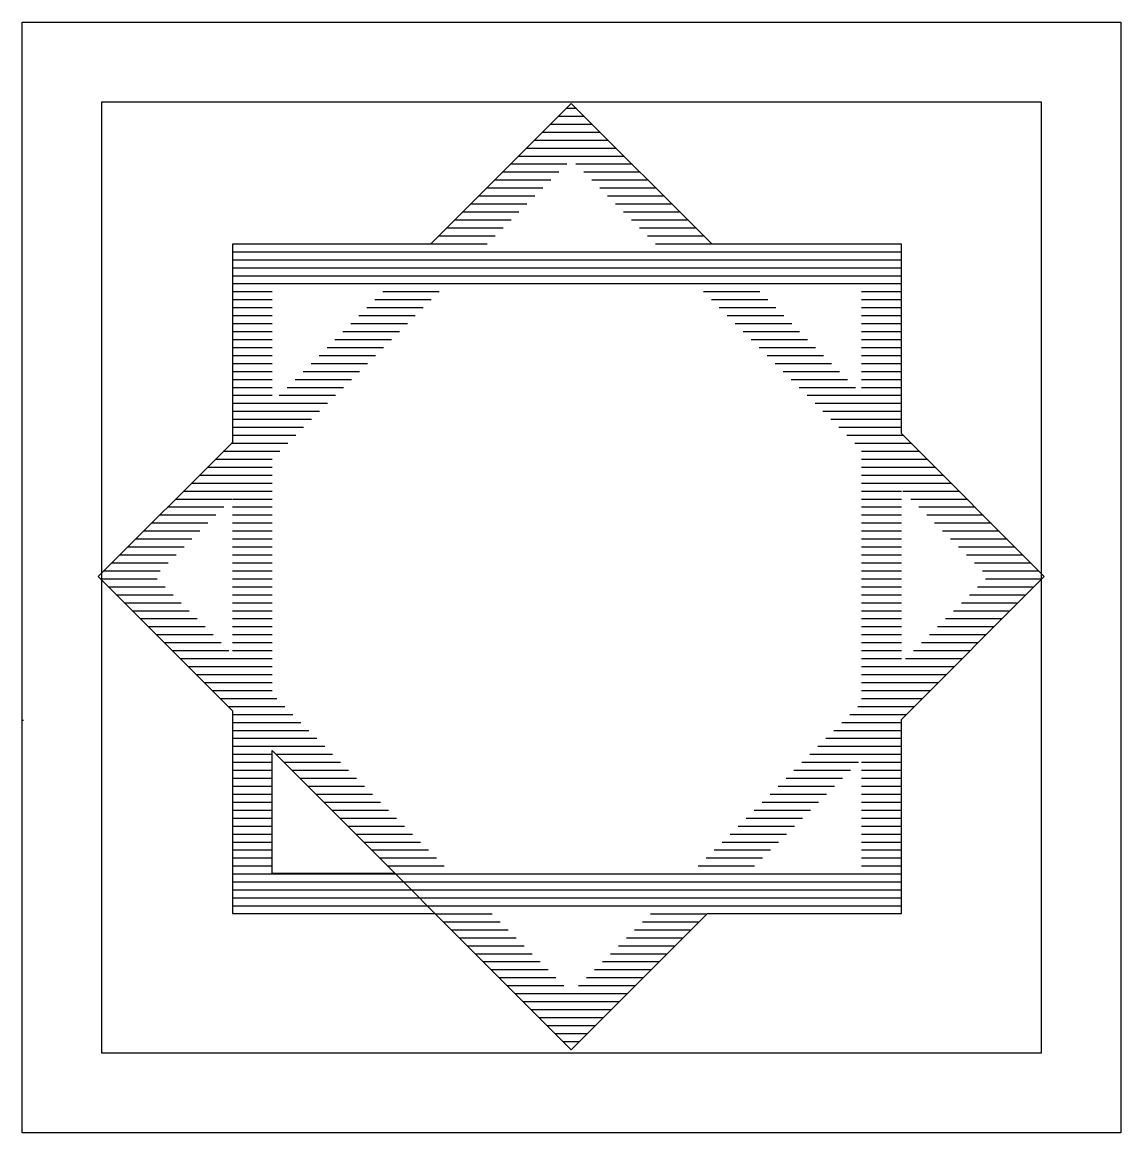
# Model space of a CAD drawing. Extents: x 4140 to 5517, y 1103 to 2495.
import ezdxf

# ---------------------------------------------------------------- set-up
doc = ezdxf.new("R2010")
doc.units = 0
doc.header["$LTSCALE"] = 1000
doc.header["$MEASUREMENT"] = 0
doc.layers.get('0').update_dxf_attribs({"linetype": 'CONTINUOUS'})
doc.layers.add('2D', color=7, linetype='CONTINUOUS')
doc.layers.add('INSERT', color=7, linetype='CONTINUOUS')
doc.styles.add('DIM_FONT', font='SIMPLEX', dxfattribs={"width": 0.8})
doc.styles.add('ROMANS', font='simkai.ttf')

# ---------------------------------------------------------------- blocks, each defined once
blk = doc.blocks.new('*X1')
at = {"color": 0}
for p, q in [((22531.3, 21000), (22690.7, 21000)), ((22571.3, 21040), (22650.7, 21040)), ((22491.3, 20960), (22730.7, 20960)), ((22451.3, 20920), (22770.7, 20920)), ((22371.3, 20840), (22850.7, 20840)), ((22411.3, 20880), (22810.7, 20880)), ((22331.3, 20800), (22890.7, 20800)), ((22251.3, 20720), (22534.1, 20720)), ((22291.3, 20760), (22574.1, 20760)), ((22647.8, 20760), (22930.7, 20760)), ((22687.8, 20720), (22970.7, 20720)), ((22211.3, 20680), (22494.1, 20680)), ((22727.8, 20680), (23010.7, 20680)), ((22171.3, 20640), (22454.1, 20640)), ((22767.8, 20640), (23050.7, 20640)), ((22091.3, 20560), (22374.1, 20560)), ((22131.3, 20600), (22414.1, 20600)), ((22807.8, 20600), (23090.7, 20600)), ((22847.8, 20560), (23130.7, 20560)), ((22051.3, 20520), (22334.1, 20520)), ((22887.8, 20520), (23170.7, 20520)), ((21971.3, 20440), (22254.1, 20440)), ((22011.3, 20480), (22294.1, 20480)), ((22927.8, 20480), (23210.7, 20480)), ((22967.8, 20440), (23250.7, 20440)), ((21931.3, 20400), (22214.1, 20400)), ((23007.8, 20400), (23290.7, 20400)), ((20955.4, 20360), (24310.6, 20360)), ((20955.4, 20320), (24310.6, 20320)), ((20955.4, 20280), (24310.6, 20280)), ((20955.4, 20240), (24310.6, 20240)), ((20955.4, 20200), (24310.6, 20200)), ((20955.4, 20160), (21155.4, 20160)), ((20955.4, 20120), (21155.4, 20120)), ((21651.3, 20120), (21934.1, 20120)), ((21691.3, 20160), (21974.1, 20160)), ((23247.8, 20160), (23530.7, 20160)), ((23287.8, 20120), (23570.7, 20120)), ((24110.6, 20160), (24310.6, 20160)), ((24110.6, 20120), (24310.6, 20120)), ((20955.4, 20080), (21155.4, 20080)), ((21611.3, 20080), (21894.1, 20080)), ((23327.8, 20080), (23610.7, 20080)), ((24110.6, 20080), (24310.6, 20080)), ((20955.4, 20040), (21155.4, 20040)), ((20955.4, 20000), (21155.4, 20000)), ((21531.3, 20000), (21814.1, 20000)), ((21571.3, 20040), (21854.1, 20040)), ((23367.8, 20040), (23650.7, 20040)), ((23407.8, 20000), (23690.7, 20000)), ((24110.6, 20040), (24310.6, 20040)), ((24110.6, 20000), (24310.6, 20000)), ((20955.4, 19960), (21155.4, 19960)), ((21491.3, 19960), (21774.1, 19960)), ((23447.8, 19960), (23730.7, 19960)), ((24110.6, 19960), (24310.6, 19960)), ((20955.4, 19920), (21155.4, 19920)), ((21451.3, 19920), (21734.1, 19920)), ((23487.8, 19920), (23770.7, 19920)), ((24110.6, 19920), (24310.6, 19920)), ((20955.4, 19880), (21155.4, 19880)), ((20955.4, 19840), (21155.4, 19840)), ((21371.3, 19840), (21654.1, 19840)), ((21411.3, 19880), (21694.1, 19880)), ((23527.8, 19880), (23810.7, 19880)), ((23567.8, 19840), (23850.7, 19840)), ((24110.6, 19880), (24310.6, 19880)), ((24110.6, 19840), (24310.6, 19840)), ((20955.4, 19800), (21155.4, 19800)), ((21331.3, 19800), (21614.1, 19800)), ((23607.8, 19800), (23890.7, 19800)), ((24110.6, 19800), (24310.6, 19800)), ((20955.4, 19760), (21155.4, 19760)), ((20955.4, 19720), (21155.4, 19720)), ((21251.3, 19720), (21534.1, 19720)), ((21291.3, 19760), (21574.1, 19760)), ((23647.8, 19760), (23930.7, 19760)), ((23687.8, 19720), (23970.7, 19720)), ((24110.6, 19760), (24310.6, 19760)), ((24110.6, 19720), (24310.6, 19720)), ((20955.4, 19680), (21155.4, 19680)), ((21211.3, 19680), (21494.1, 19680)), ((23727.8, 19680), (24010.7, 19680)), ((24110.6, 19680), (24310.6, 19680)), ((20955.4, 19640), (21155.4, 19640)), ((21171.3, 19640), (21454.1, 19640)), ((23767.8, 19640), (24050.7, 19640)), ((24110.6, 19640), (24310.6, 19640)), ((20955.4, 19600), (21414.1, 19600)), ((20955.4, 19560), (21374.1, 19560)), ((23807.8, 19600), (24090.7, 19600)), ((23847.8, 19560), (24310.6, 19560)), ((24110.6, 19600), (24310.6, 19600)), ((20955.4, 19520), (21334.1, 19520)), ((23887.8, 19520), (24310.6, 19520)), ((20955.4, 19480), (21294.1, 19480)), ((20955.4, 19440), (21254.1, 19440)), ((23927.8, 19480), (24310.6, 19480)), ((23967.8, 19440), (24310.6, 19440)), ((20931.3, 19400), (21214.1, 19400)), ((24007.8, 19400), (24310.6, 19400)), ((20891.3, 19360), (21174.1, 19360)), ((24047.8, 19360), (24330.7, 19360)), ((20811.3, 19280), (21155.4, 19280)), ((20851.3, 19320), (21155.4, 19320)), ((24087.8, 19320), (24370.7, 19320)), ((24110.6, 19280), (24410.7, 19280)), ((20771.3, 19240), (21155.4, 19240)), ((24110.6, 19240), (24450.7, 19240)), ((20691.3, 19160), (21155.4, 19160)), ((20731.3, 19200), (21155.4, 19200)), ((24110.6, 19200), (24490.7, 19200)), ((24110.6, 19160), (24530.7, 19160)), ((20651.3, 19120), (20934.1, 19120)), ((20955.4, 19120), (21155.4, 19120)), ((24110.6, 19120), (24570.7, 19120)), ((20611.3, 19080), (20894.1, 19080)), ((20955.4, 19080), (21155.4, 19080)), ((24110.6, 19080), (24310.6, 19080)), ((24327.8, 19080), (24610.7, 19080)), ((20531.3, 19000), (20814.1, 19000)), ((20571.3, 19040), (20854.1, 19040)), ((20955.4, 19040), (21155.4, 19040)), ((20955.4, 19000), (21155.4, 19000)), ((24110.6, 19040), (24310.6, 19040)), ((24110.6, 19000), (24310.6, 19000)), ((24367.8, 19040), (24650.7, 19040)), ((24407.8, 19000), (24690.7, 19000)), ((20491.3, 18960), (20774.1, 18960)), ((20955.4, 18960), (21155.4, 18960)), ((24110.6, 18960), (24310.6, 18960)), ((24447.8, 18960), (24730.7, 18960)), ((20411.3, 18880), (20694.1, 18880)), ((20451.3, 18920), (20734.1, 18920)), ((20955.4, 18920), (21155.4, 18920)), ((20955.4, 18880), (21155.4, 18880)), ((24110.6, 18920), (24310.6, 18920)), ((24110.6, 18880), (24310.6, 18880)), ((24487.8, 18920), (24770.7, 18920)), ((24527.8, 18880), (24810.7, 18880)), ((20371.3, 18840), (20654.1, 18840)), ((20955.4, 18840), (21155.4, 18840)), ((24110.6, 18840), (24310.6, 18840)), ((24567.8, 18840), (24850.7, 18840)), ((20331.3, 18800), (20614.1, 18800)), ((20955.4, 18800), (21155.4, 18800)), ((24110.6, 18800), (24310.6, 18800)), ((24607.8, 18800), (24890.7, 18800)), ((20251.3, 18720), (20534.1, 18720)), ((20291.3, 18760), (20574.1, 18760)), ((20955.4, 18760), (21155.4, 18760)), ((20955.4, 18720), (21155.4, 18720)), ((24110.6, 18760), (24310.6, 18760)), ((24110.6, 18720), (24310.6, 18720)), ((24647.8, 18760), (24930.7, 18760)), ((24687.8, 18720), (24970.7, 18720)), ((20265.7, 18680), (20548.6, 18680)), ((20955.4, 18680), (21155.4, 18680)), ((24110.6, 18680), (24310.6, 18680)), ((24673.3, 18680), (24956.2, 18680)), ((20305.7, 18640), (20588.6, 18640)), ((20955.4, 18640), (21155.4, 18640)), ((24110.6, 18640), (24310.6, 18640)), ((24633.3, 18640), (24916.2, 18640)), ((20345.7, 18600), (20628.6, 18600)), ((20385.7, 18560), (20668.6, 18560)), ((20955.4, 18600), (21155.4, 18600)), ((20955.4, 18560), (21155.4, 18560)), ((24110.6, 18600), (24310.6, 18600)), ((24110.6, 18560), (24310.6, 18560)), ((24553.3, 18560), (24836.2, 18560)), ((24593.3, 18600), (24876.2, 18600)), ((20425.7, 18520), (20708.6, 18520)), ((20955.4, 18520), (21155.4, 18520)), ((24110.6, 18520), (24310.6, 18520)), ((24513.3, 18520), (24796.2, 18520)), ((20465.7, 18480), (20748.6, 18480)), ((20505.7, 18440), (20788.6, 18440)), ((20955.4, 18480), (21155.4, 18480)), ((20955.4, 18440), (21155.4, 18440)), ((24110.6, 18480), (24310.6, 18480)), ((24110.6, 18440), (24310.6, 18440)), ((24433.3, 18440), (24716.2, 18440)), ((24473.3, 18480), (24756.2, 18480)), ((20545.7, 18400), (20828.6, 18400)), ((20955.4, 18400), (21155.4, 18400)), ((24110.6, 18400), (24310.6, 18400)), ((24393.3, 18400), (24676.2, 18400)), ((20585.7, 18360), (20868.6, 18360)), ((20955.4, 18360), (21155.4, 18360)), ((24110.6, 18360), (24310.6, 18360)), ((24353.3, 18360), (24636.2, 18360)), ((20625.7, 18320), (20908.6, 18320)), ((20665.7, 18280), (20948.6, 18280)), ((20955.4, 18320), (21155.4, 18320)), ((20955.4, 18280), (21155.4, 18280)), ((24110.6, 18320), (24310.6, 18320)), ((24110.6, 18280), (24556.2, 18280)), ((24313.3, 18320), (24596.2, 18320)), ((20705.7, 18240), (21155.4, 18240)), ((24110.6, 18240), (24516.2, 18240)), ((20745.7, 18200), (21155.4, 18200)), ((20785.7, 18160), (21155.4, 18160)), ((24110.6, 18200), (24476.2, 18200)), ((24110.6, 18160), (24436.2, 18160)), ((20825.7, 18120), (21155.4, 18120)), ((24110.6, 18120), (24396.2, 18120)), ((20865.7, 18080), (21155.4, 18080)), ((24073.3, 18080), (24356.2, 18080)), ((20905.7, 18040), (21188.6, 18040)), ((20945.7, 18000), (21228.6, 18000)), ((23993.3, 18000), (24310.6, 18000)), ((24033.3, 18040), (24316.2, 18040)), ((20955.4, 17960), (21268.6, 17960)), ((23953.3, 17960), (24310.6, 17960)), ((20955.4, 17920), (21308.6, 17920)), ((20955.4, 17880), (21348.6, 17880)), ((23873.3, 17880), (24310.6, 17880)), ((23913.3, 17920), (24310.6, 17920)), ((20955.4, 17840), (21388.6, 17840)), ((23833.3, 17840), (24310.6, 17840)), ((20955.4, 17800), (21428.6, 17800)), ((23793.3, 17800), (24076.2, 17800)), ((24110.6, 17800), (24310.6, 17800)), ((20955.4, 17760), (21155.4, 17760)), ((20955.4, 17720), (21155.4, 17720)), ((21185.7, 17760), (21468.6, 17760)), ((21225.7, 17720), (21508.6, 17720)), ((23713.3, 17720), (23996.2, 17720)), ((23753.3, 17760), (24036.2, 17760)), ((24110.6, 17760), (24310.6, 17760)), ((24110.6, 17720), (24310.6, 17720)), ((20955.4, 17680), (21155.4, 17680)), ((21265.7, 17680), (21548.6, 17680)), ((23673.3, 17680), (23956.2, 17680)), ((24110.6, 17680), (24310.6, 17680)), ((20955.4, 17640), (21155.4, 17640)), ((20955.4, 17600), (21155.4, 17600)), ((21305.7, 17640), (21588.6, 17640)), ((21345.7, 17600), (21628.6, 17600)), ((23593.3, 17600), (23876.2, 17600)), ((23633.3, 17640), (23916.2, 17640)), ((24110.6, 17640), (24310.6, 17640)), ((24110.6, 17600), (24310.6, 17600)), ((20955.4, 17560), (21155.4, 17560)), ((21385.7, 17560), (21668.6, 17560)), ((23553.3, 17560), (23836.2, 17560)), ((24110.6, 17560), (24310.6, 17560)), ((20955.4, 17520), (21155.4, 17520)), ((21425.7, 17520), (21708.6, 17520)), ((23513.3, 17520), (23796.2, 17520)), ((24110.6, 17520), (24310.6, 17520)), ((20955.4, 17480), (21155.4, 17480)), ((20955.4, 17440), (21155.4, 17440)), ((21465.7, 17480), (21748.6, 17480)), ((21505.7, 17440), (21788.6, 17440)), ((23433.3, 17440), (23716.2, 17440)), ((23473.3, 17480), (23756.2, 17480)), ((24110.6, 17480), (24310.6, 17480)), ((24110.6, 17440), (24310.6, 17440)), ((20955.4, 17400), (21155.4, 17400)), ((21545.7, 17400), (21828.6, 17400)), ((23393.3, 17400), (23676.2, 17400)), ((24110.6, 17400), (24310.6, 17400)), ((20955.4, 17360), (21155.4, 17360)), ((21585.7, 17360), (21868.6, 17360)), ((23353.3, 17360), (23636.2, 17360)), ((24110.6, 17360), (24310.6, 17360)), ((20955.4, 17320), (21155.4, 17320)), ((20955.4, 17280), (21155.4, 17280)), ((21625.7, 17320), (21908.6, 17320)), ((21665.7, 17280), (21948.6, 17280)), ((23273.3, 17280), (23556.2, 17280)), ((23313.3, 17320), (23596.2, 17320)), ((24110.6, 17320), (24310.6, 17320)), ((24110.6, 17280), (24310.6, 17280)), ((20955.4, 17240), (24310.6, 17240)), ((20955.4, 17200), (24310.6, 17200)), ((20955.4, 17160), (24310.6, 17160)), ((20955.4, 17120), (24310.6, 17120)), ((20955.4, 17080), (24310.6, 17080)), ((21905.7, 17040), (22188.6, 17040)), ((21945.7, 17000), (22228.6, 17000)), ((22993.3, 17000), (23276.2, 17000)), ((23033.3, 17040), (23316.2, 17040)), ((21985.7, 16960), (22268.6, 16960)), ((22953.3, 16960), (23236.2, 16960)), ((22025.7, 16920), (22308.6, 16920)), ((22065.7, 16880), (22348.6, 16880)), ((22873.3, 16880), (23156.2, 16880)), ((22913.3, 16920), (23196.2, 16920)), ((22105.7, 16840), (22388.6, 16840)), ((22833.3, 16840), (23116.2, 16840)), ((22145.7, 16800), (22428.6, 16800)), ((22793.3, 16800), (23076.2, 16800)), ((22185.7, 16760), (22468.6, 16760)), ((22225.7, 16720), (22508.6, 16720)), ((22713.3, 16720), (22996.2, 16720)), ((22753.3, 16760), (23036.2, 16760)), ((22265.7, 16680), (22548.6, 16680)), ((22673.3, 16680), (22956.2, 16680)), ((22305.7, 16640), (22588.6, 16640)), ((22345.7, 16600), (22876.2, 16600)), ((22633.3, 16640), (22916.2, 16640)), ((22385.7, 16560), (22836.2, 16560)), ((22425.7, 16520), (22796.2, 16520)), ((22465.7, 16480), (22756.2, 16480)), ((22505.7, 16440), (22716.2, 16440)), ((22545.7, 16400), (22676.2, 16400)), ((22585.7, 16360), (22636.2, 16360))]:
    blk.add_line(p, q, dxfattribs=at)
blk = doc.blocks.new('PH17')
at = {"layer": '2D', "color": 0}
blk.add_lwpolyline([(883.4, 3861.5), (1499.6, 3861.5), (1499.6, 3245.3), (0, 4744.9), (-683.4, 4061.5), (-1655.6, 4061.5), (-1655.6, 3089.4), (-2372.5, 2372.5), (-1655.6, 1655.6), (-1655.6, 706.3), (-706.3, 706.3), (0, 0), (706.3, 706.3), (1699.6, 706.3), (1699.6, 1699.6), (2372.5, 2372.5), (1699.6, 3045.3), (1699.6, 4061.5), (683.4, 4061.5)], dxfattribs=at)
blk.add_blockref('*X1', (-22611, -16334.8), dxfattribs=at)

msp = doc.modelspace()

# ---------------------------------------------------------------- linework, layer by layer
at = {"layer": 'INSERT', "color": 5}
for points in [[(4139.7, 2494.9), (5517.2, 2494.9), (5517.2, 1102.6), (4139.7, 1102.6)], [(4239.7, 2394.9), (5417.2, 2394.9), (5417.2, 1202.6), (4239.7, 1202.6)]]:
    msp.add_lwpolyline(points, close=True, dxfattribs=at)

# ---------------------------------------------------------------- block references
at = {"layer": 'INSERT', "color": 5, "xscale": 0.25, "yscale": 0.25, "zscale": 0.25, "rotation": 180}
msp.add_blockref('PH17', (4828.2, 2393), dxfattribs=at)

# ---------------------------------------------------------------- texts
at = {"color": 5, "style": 'ROMANS', "flags": 9}
for tag in ['YSIZE', 'XSIZE']:
    msp.add_attdef(tag, (4860.3, 1647.6), '1000', height=0.5, dxfattribs=at)
at = {"color": 5, "style": 'DIM_FONT', "width": 0.8, "flags": 9}
for tag in ['YSIZE', 'XSIZE']:
    msp.add_attdef(tag, (4139.7, 1619.5), '1000', height=0.5, dxfattribs=at)

doc.saveas('drawing.dxf')
